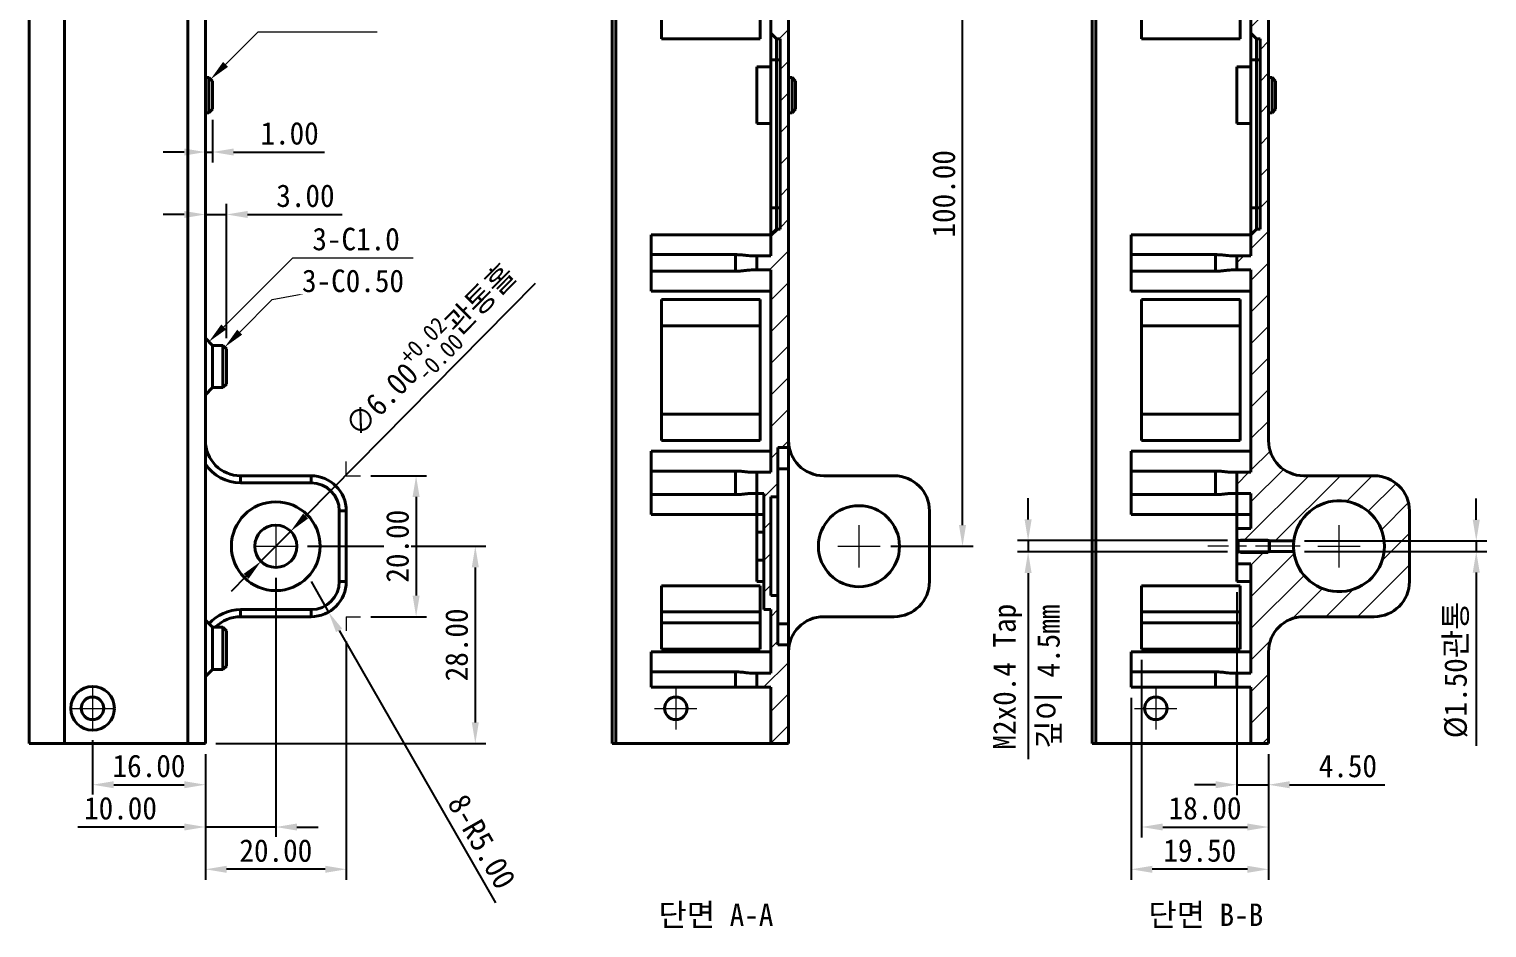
# Model space of a CAD drawing. Header units: millimetres. Extents: x 20 to 594, y 20 to 419.
# Drawn here: x 222.8 to 429.6, y 124.8 to 252.3 of the extents above; entities that cross this region are included whole.
import ezdxf

# ---------------------------------------------------------------- set-up
doc = ezdxf.new("R2010")
doc.units = ezdxf.units.MM
doc.linetypes.add('CENTERX2', pattern=[20.32, 12.7, -2.54, 2.54, -2.54])
for name, color, linetype, lineweight in [('CENTER', 1, 'CENTERX2', 9), ('DIM', 2, 'Continuous', 9), ('HATCH', 5, 'Continuous', 13), ('OUTLINE', 3, 'Continuous', 40), ('기준선', 6, 'Continuous', 9)]:
    doc.layers.add(name, color=color, linetype=linetype, lineweight=lineweight)
doc.styles.get("Standard").update_dxf_attribs({"font": '', "height": 3.2})
doc.styles.get('Standard').set_extended_font_data('GulimChe')
doc.dimstyles.new('척도 1배 - (x.xx)', dxfattribs={"dimtxt": 3.2, "dimasz": 3, "dimexe": 1.5, "dimexo": 1.5, "dimgap": 1, "dimtad": 1, "dimzin": 0, "dimdsep": 46, "dimtxsty": 'Standard', "dimcen": 0, "dimclrd": 2, "dimclre": 2, "dimclrt": 2, "dimadec": 0, "dimazin": 0, "dimtfac": 0.75, "dimtmove": 0, "dimatfit": 0, "dimfxl": 1, "dimtfill": 1, "dimtolj": 1, "dimtzin": 0, "dimarcsym": 0})

# ---------------------------------------------------------------- blocks, each defined once
blk = doc.blocks.new('*D36')
at = {"layer": 'Defpoints', "color": 0, "ltscale": 0.5, "transparency": 16777216}
for p in [(231.76, 152.94), (247.76, 150.94), (247.76, 145.1)]:
    blk.add_point(p, dxfattribs=at)
at = {"layer": 'DIM', "color": 2, "lineweight": -2, "ltscale": 0.5, "transparency": 16777216}
for p, q in [((231.76, 151.44), (231.76, 143.6)), ((247.76, 149.44), (247.76, 143.6)), ((234.76, 145.1), (244.76, 145.1))]:
    blk.add_line(p, q, dxfattribs=at)
at = {"layer": 'DIM', "color": 2, "ltscale": 0.5, "transparency": 16777216}
for points in [[(234.76, 145.6), (234.76, 144.6), (231.76, 145.1)], [(244.76, 145.6), (244.76, 144.6), (247.76, 145.1)]]:
    blk.add_solid(points, dxfattribs=at)
at = {"layer": 'DIM', "color": 2, "ltscale": 0.5, "transparency": 16777216, "insert": (239.76, 147.75), "char_height": 3.2, "attachment_point": 5, "bg_fill": 3, "box_fill_scale": 1.1, "bg_fill_color": 256, "bg_fill_true_color": 13158600, "bg_fill_transparency": 0}
blk.add_mtext('\\A1;16.00', dxfattribs=at)
blk = doc.blocks.new('*D37')
at = {"layer": 'Defpoints', "color": 0, "ltscale": 0.5, "transparency": 16777216}
for p in [(257.76, 175.94), (247.76, 150.94), (247.76, 139.1)]:
    blk.add_point(p, dxfattribs=at)
at = {"layer": 'DIM', "color": 2, "lineweight": -2, "ltscale": 0.5, "transparency": 16777216}
for p, q in [((257.76, 174.44), (257.76, 137.6)), ((247.76, 149.44), (247.76, 137.6)), ((244.76, 139.1), (229.68, 139.1)), ((257.76, 139.1), (247.76, 139.1)), ((260.76, 139.1), (263.76, 139.1))]:
    blk.add_line(p, q, dxfattribs=at)
at = {"layer": 'DIM', "color": 2, "ltscale": 0.5, "transparency": 16777216}
for points in [[(244.76, 139.6), (244.76, 138.6), (247.76, 139.1)], [(260.76, 139.6), (260.76, 138.6), (257.76, 139.1)]]:
    blk.add_solid(points, dxfattribs=at)
at = {"layer": 'DIM', "color": 2, "ltscale": 0.5, "transparency": 16777216, "insert": (235.72, 141.75), "char_height": 3.2, "attachment_point": 5, "bg_fill": 3, "box_fill_scale": 1.1, "bg_fill_color": 256, "bg_fill_true_color": 13158600, "bg_fill_transparency": 0}
blk.add_mtext('\\A1;10.00', dxfattribs=at)
blk = doc.blocks.new('*D38')
at = {"layer": 'Defpoints', "color": 0, "ltscale": 0.5, "transparency": 16777216}
for p in [(267.76, 166.94), (247.76, 150.94), (247.76, 133.1)]:
    blk.add_point(p, dxfattribs=at)
at = {"layer": 'DIM', "color": 2, "lineweight": -2, "ltscale": 0.5, "transparency": 16777216}
for p, q in [((267.76, 165.44), (267.76, 131.6)), ((247.76, 149.44), (247.76, 131.6)), ((264.76, 133.1), (250.76, 133.1))]:
    blk.add_line(p, q, dxfattribs=at)
at = {"layer": 'DIM', "color": 2, "ltscale": 0.5, "transparency": 16777216}
for points in [[(250.76, 133.6), (250.76, 132.6), (247.76, 133.1)], [(264.76, 133.6), (264.76, 132.6), (267.76, 133.1)]]:
    blk.add_solid(points, dxfattribs=at)
at = {"layer": 'DIM', "color": 2, "ltscale": 0.5, "transparency": 16777216, "insert": (257.76, 135.74), "char_height": 3.2, "attachment_point": 5, "bg_fill": 3, "box_fill_scale": 1.1, "bg_fill_color": 256, "bg_fill_true_color": 13158600, "bg_fill_transparency": 0}
blk.add_mtext('\\A1;20.00', dxfattribs=at)
blk = doc.blocks.new('*D39')
at = {"layer": 'Defpoints', "color": 0, "ltscale": 0.5, "transparency": 16777216}
for p in [(260.76, 178.94), (247.76, 150.94), (286.06, 150.94)]:
    blk.add_point(p, dxfattribs=at)
at = {"layer": 'DIM', "color": 2, "lineweight": -2, "ltscale": 0.5, "transparency": 16777216}
for p, q in [((262.26, 178.94), (287.56, 178.94)), ((286.06, 175.94), (286.06, 153.94)), ((249.26, 150.94), (287.56, 150.94))]:
    blk.add_line(p, q, dxfattribs=at)
at = {"layer": 'DIM', "color": 2, "ltscale": 0.5, "transparency": 16777216}
for points in [[(285.56, 175.94), (286.56, 175.94), (286.06, 178.94)], [(285.56, 153.94), (286.56, 153.94), (286.06, 150.94)]]:
    blk.add_solid(points, dxfattribs=at)
at = {"layer": 'DIM', "color": 2, "ltscale": 0.5, "transparency": 16777216, "insert": (283.42, 164.94), "char_height": 3.2, "attachment_point": 5, "rotation": 90, "bg_fill": 3, "box_fill_scale": 1.1, "bg_fill_color": 256, "bg_fill_true_color": 13158600, "bg_fill_transparency": 0}
blk.add_mtext('\\A1;28.00', dxfattribs=at)
blk = doc.blocks.new('*D40')
at = {"layer": 'Defpoints', "color": 0, "ltscale": 0.5, "transparency": 16777216}
for p in [(269.76, 188.94), (269.76, 168.94), (277.66, 168.94)]:
    blk.add_point(p, dxfattribs=at)
at = {"layer": 'DIM', "color": 2, "lineweight": -2, "ltscale": 0.5, "transparency": 16777216}
for p, q in [((271.26, 188.94), (279.16, 188.94)), ((277.66, 185.94), (277.66, 171.94)), ((271.26, 168.94), (279.16, 168.94))]:
    blk.add_line(p, q, dxfattribs=at)
at = {"layer": 'DIM', "color": 2, "ltscale": 0.5, "transparency": 16777216}
for points in [[(277.16, 185.94), (278.16, 185.94), (277.66, 188.94)], [(277.16, 171.94), (278.16, 171.94), (277.66, 168.94)]]:
    blk.add_solid(points, dxfattribs=at)
at = {"layer": 'DIM', "color": 2, "ltscale": 0.5, "transparency": 16777216, "insert": (275.03, 178.94), "char_height": 3.2, "attachment_point": 5, "rotation": 90, "bg_fill": 3, "box_fill_scale": 1.1, "bg_fill_color": 256, "bg_fill_true_color": 13158600, "bg_fill_transparency": 0}
blk.add_mtext('\\A1;20.00', dxfattribs=at)
blk = doc.blocks.new('*D41')
at = {"layer": 'Defpoints', "color": 0, "ltscale": 0.5, "transparency": 16777216}
for p in [(379.11, 158.94), (398.61, 150.94), (379.11, 133.1)]:
    blk.add_point(p, dxfattribs=at)
at = {"layer": 'DIM', "color": 2, "lineweight": -2, "ltscale": 0.5, "transparency": 16777216}
for p, q in [((379.11, 157.44), (379.11, 131.6)), ((398.61, 149.44), (398.61, 131.6)), ((395.61, 133.1), (382.11, 133.1))]:
    blk.add_line(p, q, dxfattribs=at)
at = {"layer": 'DIM', "color": 2, "ltscale": 0.5, "transparency": 16777216}
for points in [[(382.11, 133.6), (382.11, 132.6), (379.11, 133.1)], [(395.61, 133.6), (395.61, 132.6), (398.61, 133.1)]]:
    blk.add_solid(points, dxfattribs=at)
at = {"layer": 'DIM', "color": 2, "ltscale": 0.5, "transparency": 16777216, "insert": (388.86, 135.75), "char_height": 3.2, "attachment_point": 5, "bg_fill": 3, "box_fill_scale": 1.1, "bg_fill_color": 256, "bg_fill_true_color": 13158600, "bg_fill_transparency": 0}
blk.add_mtext('\\A1;19.50', dxfattribs=at)
blk = doc.blocks.new('*D42')
at = {"layer": 'Defpoints', "color": 0, "ltscale": 0.5, "transparency": 16777216}
for p in [(380.61, 164.34), (398.61, 150.94), (398.61, 139.1)]:
    blk.add_point(p, dxfattribs=at)
at = {"layer": 'DIM', "color": 2, "lineweight": -2, "ltscale": 0.5, "transparency": 16777216}
for p, q in [((380.61, 162.84), (380.61, 137.6)), ((398.61, 149.44), (398.61, 137.6)), ((383.61, 139.1), (395.61, 139.1))]:
    blk.add_line(p, q, dxfattribs=at)
at = {"layer": 'DIM', "color": 2, "ltscale": 0.5, "transparency": 16777216}
for points in [[(383.61, 139.6), (383.61, 138.6), (380.61, 139.1)], [(395.61, 139.6), (395.61, 138.6), (398.61, 139.1)]]:
    blk.add_solid(points, dxfattribs=at)
at = {"layer": 'DIM', "color": 2, "ltscale": 0.5, "transparency": 16777216, "insert": (389.61, 141.75), "char_height": 3.2, "attachment_point": 5, "bg_fill": 3, "box_fill_scale": 1.1, "bg_fill_color": 256, "bg_fill_true_color": 13158600, "bg_fill_transparency": 0}
blk.add_mtext('\\A1;18.00', dxfattribs=at)
blk = doc.blocks.new('*D89')
at = {"layer": 'Defpoints', "color": 0, "ltscale": 0.5, "transparency": 16777216}
for p in [(402.2, 179.69), (402.2, 178.19), (428.09, 178.19)]:
    blk.add_point(p, dxfattribs=at)
at = {"layer": 'DIM', "color": 2, "lineweight": -2, "ltscale": 0.5, "transparency": 16777216}
for p, q in [((428.09, 182.69), (428.09, 185.69)), ((403.7, 179.69), (429.59, 179.69)), ((403.7, 178.19), (429.59, 178.19)), ((428.09, 179.69), (428.09, 178.19)), ((428.09, 175.19), (428.09, 150.6))]:
    blk.add_line(p, q, dxfattribs=at)
at = {"layer": 'DIM', "color": 2, "ltscale": 0.5, "transparency": 16777216}
for points in [[(427.59, 182.69), (428.59, 182.69), (428.09, 179.69)], [(427.59, 175.19), (428.59, 175.19), (428.09, 178.19)]]:
    blk.add_solid(points, dxfattribs=at)
at = {"layer": 'DIM', "color": 2, "ltscale": 0.5, "transparency": 16777216, "insert": (425.31, 161.39), "char_height": 3.2, "attachment_point": 5, "rotation": 90, "bg_fill": 3, "box_fill_scale": 1.1, "bg_fill_color": 256, "bg_fill_true_color": 13158600, "bg_fill_transparency": 0}
blk.add_mtext('\\A1;%%C1.50관통', dxfattribs=at)
blk = doc.blocks.new('*D90')
at = {"layer": 'Defpoints', "color": 0, "ltscale": 0.5, "transparency": 16777216}
for p in [(364.5, 178.14), (394.31, 179.74), (394.31, 178.14)]:
    blk.add_point(p, dxfattribs=at)
at = {"layer": 'DIM', "color": 2, "lineweight": -2, "ltscale": 0.5, "transparency": 16777216}
for p, q in [((364.5, 182.74), (364.5, 185.74)), ((392.81, 179.74), (363, 179.74)), ((392.81, 178.14), (363, 178.14)), ((364.5, 179.74), (364.5, 178.14)), ((364.5, 175.14), (364.5, 148.73))]:
    blk.add_line(p, q, dxfattribs=at)
at = {"layer": 'DIM', "color": 2, "ltscale": 0.5, "transparency": 16777216}
for points in [[(364, 182.74), (365, 182.74), (364.5, 179.74)], [(364, 175.14), (365, 175.14), (364.5, 178.14)]]:
    blk.add_solid(points, dxfattribs=at)
at = {"layer": 'DIM', "color": 2, "ltscale": 0.5, "transparency": 16777216, "insert": (361.59, 160.43), "char_height": 3.2, "attachment_point": 5, "rotation": 90, "bg_fill": 3, "box_fill_scale": 1.1, "bg_fill_color": 256, "bg_fill_true_color": 13158600, "bg_fill_transparency": 0}
blk.add_mtext('\\A1;M2x0.4 Tap', dxfattribs=at)
blk = doc.blocks.new('*D91')
at = {"layer": 'Defpoints', "color": 0, "ltscale": 0.5, "transparency": 16777216}
for p in [(394.11, 173.94), (398.61, 150.94), (398.61, 145.1)]:
    blk.add_point(p, dxfattribs=at)
at = {"layer": 'DIM', "color": 2, "lineweight": -2, "ltscale": 0.5, "transparency": 16777216}
for p, q in [((394.11, 172.44), (394.11, 143.6)), ((398.61, 149.44), (398.61, 143.6)), ((391.11, 145.1), (388.11, 145.1)), ((394.11, 145.1), (398.61, 145.1)), ((401.61, 145.1), (415.12, 145.1))]:
    blk.add_line(p, q, dxfattribs=at)
at = {"layer": 'DIM', "color": 2, "ltscale": 0.5, "transparency": 16777216}
for points in [[(391.11, 145.6), (391.11, 144.6), (394.11, 145.1)], [(401.61, 145.6), (401.61, 144.6), (398.61, 145.1)]]:
    blk.add_solid(points, dxfattribs=at)
at = {"layer": 'DIM', "color": 2, "ltscale": 0.5, "transparency": 16777216, "insert": (409.87, 147.74), "char_height": 3.2, "attachment_point": 5, "bg_fill": 3, "box_fill_scale": 1.1, "bg_fill_color": 256, "bg_fill_true_color": 13158600, "bg_fill_transparency": 0}
blk.add_mtext('\\A1;4.50', dxfattribs=at)
blk = doc.blocks.new('*D94')
at = {"layer": 'Defpoints', "color": 0, "ltscale": 0.5, "transparency": 16777216}
for p in [(333.28, 278.94), (355.19, 278.94), (343.5, 178.94)]:
    blk.add_point(p, dxfattribs=at)
at = {"layer": 'DIM', "color": 2, "lineweight": -2, "ltscale": 0.5, "transparency": 16777216}
for p, q in [((334.78, 278.94), (356.69, 278.94)), ((355.19, 181.94), (355.19, 275.94)), ((345, 178.94), (356.69, 178.94))]:
    blk.add_line(p, q, dxfattribs=at)
at = {"layer": 'DIM', "color": 2, "ltscale": 0.5, "transparency": 16777216}
for points in [[(354.69, 275.94), (355.69, 275.94), (355.19, 278.94)], [(354.69, 181.94), (355.69, 181.94), (355.19, 178.94)]]:
    blk.add_solid(points, dxfattribs=at)
at = {"layer": 'DIM', "color": 2, "ltscale": 0.5, "transparency": 16777216, "insert": (352.55, 228.94), "char_height": 3.2, "attachment_point": 5, "rotation": 90, "bg_fill": 3, "box_fill_scale": 1.1, "bg_fill_color": 256, "bg_fill_true_color": 13158600, "bg_fill_transparency": 0}
blk.add_mtext('\\A1;100.00', dxfattribs=at)
blk = doc.blocks.new('*D95')
at = {"layer": 'Defpoints', "color": 0, "ltscale": 0.5, "transparency": 16777216}
for p in [(259.87, 181.07), (255.65, 176.8)]:
    blk.add_point(p, dxfattribs=at)
at = {"layer": 'DIM', "color": 2, "lineweight": -2, "ltscale": 0.5, "transparency": 16777216}
for p, q in [((261.97, 183.21), (294.61, 216.26)), ((255.65, 176.8), (259.87, 181.07)), ((253.54, 174.67), (251.43, 172.53))]:
    blk.add_line(p, q, dxfattribs=at)
at = {"layer": 'DIM', "color": 2, "ltscale": 0.5, "transparency": 16777216}
for points in [[(261.62, 183.56), (262.33, 182.86), (259.87, 181.07)], [(253.19, 175.02), (253.9, 174.32), (255.65, 176.8)]]:
    blk.add_solid(points, dxfattribs=at)
at = {"layer": 'DIM', "color": 2, "ltscale": 0.5, "transparency": 16777216, "insert": (279.7, 206.81), "char_height": 3.2, "attachment_point": 5, "rotation": 45.3627, "bg_fill": 3, "box_fill_scale": 1.1, "bg_fill_color": 256, "bg_fill_true_color": 13158600, "bg_fill_transparency": 0}
blk.add_mtext('\\A1;∅6.00{\\H2.400000;\\S+0.02^ -0.00;}관통홀', dxfattribs=at)
blk = doc.blocks.new('*D111')
at = {"layer": 'Defpoints', "color": 0, "ltscale": 0.5, "transparency": 16777216}
for p in [(262.76, 173.94), (265.24, 169.6)]:
    blk.add_point(p, dxfattribs=at)
at = {"layer": 'DIM', "color": 2, "lineweight": -2, "ltscale": 0.5, "transparency": 16777216}
for p, q in [((262.76, 173.94), (265.24, 169.6)), ((266.74, 167), (288.91, 128.35))]:
    blk.add_line(p, q, dxfattribs=at)
at = {"layer": 'DIM', "color": 2, "ltscale": 0.5, "transparency": 16777216}
blk.add_solid([(267.17, 167.25), (266.3, 166.75), (265.24, 169.6)], dxfattribs=at)
at = {"layer": 'DIM', "color": 2, "ltscale": 0.5, "transparency": 16777216, "insert": (286.98, 137.02), "char_height": 3.2, "attachment_point": 5, "rotation": 299.8347, "bg_fill": 3, "box_fill_scale": 1.1, "bg_fill_color": 256, "bg_fill_true_color": 13158600, "bg_fill_transparency": 0}
blk.add_mtext('\\A1;8-R5.00', dxfattribs=at)
blk = doc.blocks.new('*D118')
at = {"layer": 'Defpoints', "color": 0, "ltscale": 0.5, "transparency": 16777216}
for p in [(248.76, 240.94), (247.76, 234.87), (248.76, 234.87)]:
    blk.add_point(p, dxfattribs=at)
at = {"layer": 'DIM', "color": 2, "lineweight": -2, "ltscale": 0.5, "transparency": 16777216}
for p, q in [((248.76, 239.44), (248.76, 233.37)), ((244.76, 234.87), (241.76, 234.87)), ((247.76, 234.87), (248.76, 234.87)), ((251.76, 234.87), (264.66, 234.87))]:
    blk.add_line(p, q, dxfattribs=at)
at = {"layer": 'DIM', "color": 2, "ltscale": 0.5, "transparency": 16777216}
for points in [[(244.76, 235.37), (244.76, 234.37), (247.76, 234.87)], [(251.76, 235.37), (251.76, 234.37), (248.76, 234.87)]]:
    blk.add_solid(points, dxfattribs=at)
at = {"layer": 'DIM', "color": 2, "ltscale": 0.5, "transparency": 16777216, "insert": (259.71, 237.51), "char_height": 3.2, "attachment_point": 5, "bg_fill": 3, "box_fill_scale": 1.1, "bg_fill_color": 256, "bg_fill_true_color": 13158600, "bg_fill_transparency": 0}
blk.add_mtext('\\A1;1.00', dxfattribs=at)
blk = doc.blocks.new('*D119')
at = {"layer": 'Defpoints', "color": 0, "ltscale": 0.5, "transparency": 16777216}
for p in [(247.76, 226.01), (250.76, 226.01), (250.76, 206.94)]:
    blk.add_point(p, dxfattribs=at)
at = {"layer": 'DIM', "color": 2, "lineweight": -2, "ltscale": 0.5, "transparency": 16777216}
for p, q in [((244.76, 226.01), (241.76, 226.01)), ((247.76, 226.01), (250.76, 226.01)), ((250.76, 208.44), (250.76, 227.51)), ((253.76, 226.01), (267.17, 226.01))]:
    blk.add_line(p, q, dxfattribs=at)
at = {"layer": 'DIM', "color": 2, "ltscale": 0.5, "transparency": 16777216}
for points in [[(244.76, 226.51), (244.76, 225.51), (247.76, 226.01)], [(253.76, 226.51), (253.76, 225.51), (250.76, 226.01)]]:
    blk.add_solid(points, dxfattribs=at)
at = {"layer": 'DIM', "color": 2, "ltscale": 0.5, "transparency": 16777216, "insert": (261.96, 228.65), "char_height": 3.2, "attachment_point": 5, "bg_fill": 3, "box_fill_scale": 1.1, "bg_fill_color": 256, "bg_fill_true_color": 13158600, "bg_fill_transparency": 0}
blk.add_mtext('\\A1;3.00', dxfattribs=at)

msp = doc.modelspace()

# ---------------------------------------------------------------- hatches: boundary and pattern name
at = {"layer": 'HATCH'}
h = msp.add_hatch(dxfattribs=at)
h.set_pattern_fill('ANSI31', color=256, style=0)
h.set_pattern_definition([(45, (12.258, 14.8462), (-2.245064, 2.245064), [])])
h.paths.add_polyline_path([(328.001, 160.939), (326.001, 160.939), (326.001, 158.939), (328.001, 158.939), (328.001, 150.939), (330.501, 150.939), (330.501, 164.939), (329.001, 164.939), (329.001, 171.939), (328.001, 171.939), (328.001, 185.939), (329.001, 185.939), (329.001, 192.939), (330.501, 192.939), (330.501, 254.939), (326.501, 254.939), (326.501, 270.439), (323.001, 270.439), (323.001, 274.439), (319.001, 274.439), (319.001, 272.839), (317.501, 272.839), (317.501, 271.639), (319.001, 271.639), (319.001, 267.939), (325.501, 267.939), (325.501, 253.939), (328.001, 253.939), (328.001, 251.739), (328.801, 250.939), (329.301, 250.939), (329.301, 223.939), (328.801, 223.939), (328.001, 223.139), (328.001, 220.139), (326.001, 220.139), (326.001, 218.139), (328.001, 218.139), (328.001, 189.439), (326.001, 189.439), (326.001, 186.439), (327.001, 186.439), (327.001, 169.939), (328.001, 169.939)], flags=0)

# ---------------------------------------------------------------- linework, layer by layer
at = {"layer": 'CENTER', "ltscale": 0.5}
for p, q in [((257.757, 181.939), (257.757, 175.939)), ((340.501, 181.939), (340.501, 175.939)), ((408.61, 181.939), (408.61, 175.939)), ((254.757, 178.939), (260.757, 178.939)), ((337.501, 178.939), (343.501, 178.939)), ((403.11, 178.939), (390.017, 178.939)), ((405.61, 178.939), (411.61, 178.939)), ((231.757, 158.939), (231.757, 152.939)), ((314.501, 158.939), (314.501, 152.939)), ((382.61, 158.939), (382.61, 152.939)), ((228.757, 155.939), (234.757, 155.939)), ((311.501, 155.939), (317.501, 155.939)), ((379.61, 155.939), (385.61, 155.939))]:
    msp.add_line(p, q, dxfattribs=at)
at = {"layer": 'DIM', "color": 2, "ltscale": 0.5}
for p, q in [((250.629, 247.31), (255.249, 251.931)), ((255.249, 251.931), (272.139, 251.931))]:
    msp.add_line(p, q, dxfattribs=at)
at = {"layer": 'DIM'}
for p, q in [((394.652, 179.939), (398.523, 179.939)), ((394.652, 177.939), (398.523, 177.939)), ((396.11, 179.939), (398.21, 179.939)), ((396.11, 177.939), (398.21, 177.939))]:
    msp.add_line(p, q, dxfattribs=at)
at = {"layer": 'DIM', "color": 2, "ltscale": 0.5}
msp.add_solid([(250.275, 247.664), (250.982, 246.957), (248.507, 245.189)], dxfattribs=at)
at = {"layer": 'OUTLINE'}
for p, q in [((247.757, 288.939), (247.757, 150.939)), ((398.61, 193.939), (398.61, 288.939)), ((227.757, 150.939), (227.757, 286.939)), ((245.257, 286.939), (245.257, 150.939)), ((222.757, 150.939), (222.757, 283.139)), ((305.501, 150.939), (305.501, 282.439)), ((306.001, 282.439), (306.001, 150.939)), ((373.61, 150.939), (373.61, 282.439)), ((374.11, 282.439), (374.11, 150.939)), ((312.501, 278.939), (312.501, 250.939)), ((380.61, 278.939), (380.61, 250.939)), ((394.61, 250.939), (394.61, 278.939)), ((396.11, 258.139), (396.11, 251.739)), ((330.501, 192.939), (330.501, 254.939)), ((326.501, 250.939), (326.501, 253.939)), ((328.001, 253.939), (328.001, 251.739)), ((312.501, 250.939), (326.501, 250.939)), ((328.801, 250.939), (328.001, 251.739)), ((328.001, 247.939), (328.001, 251.739)), ((328.801, 250.939), (329.301, 250.939)), ((328.801, 250.939), (328.801, 247.939)), ((329.301, 250.939), (329.301, 223.939)), ((380.61, 250.939), (394.61, 250.939)), ((396.91, 250.939), (396.11, 251.739)), ((396.11, 247.939), (396.11, 251.739)), ((396.91, 250.939), (397.41, 250.939)), ((396.91, 250.939), (396.91, 247.939)), ((397.41, 250.939), (397.41, 223.939)), ((328.001, 246.939), (326.001, 246.939)), ((326.001, 238.939), (326.001, 246.939)), ((328.801, 247.939), (328.001, 247.939)), ((328.001, 226.939), (328.001, 247.939)), ((329.301, 247.939), (328.801, 247.939)), ((328.801, 247.939), (328.801, 226.939)), ((396.11, 246.939), (394.11, 246.939)), ((394.11, 238.939), (394.11, 246.939)), ((396.91, 247.939), (396.11, 247.939)), ((396.11, 226.939), (396.11, 247.939)), ((397.41, 247.939), (396.91, 247.939)), ((396.91, 247.939), (396.91, 226.939)), ((248.257, 245.439), (247.757, 245.439)), ((248.757, 244.939), (248.257, 245.439)), ((248.257, 240.439), (248.257, 245.439)), ((248.757, 244.939), (248.757, 240.939)), ((331.001, 245.439), (330.501, 245.439)), ((331.501, 244.939), (331.001, 245.439)), ((331.001, 240.439), (331.001, 245.439)), ((331.501, 244.939), (331.501, 240.939)), ((399.11, 245.439), (398.61, 245.439)), ((399.61, 244.939), (399.11, 245.439)), ((399.11, 240.439), (399.11, 245.439)), ((399.61, 244.939), (399.61, 240.939)), ((247.757, 240.439), (248.257, 240.439)), ((248.257, 240.439), (248.757, 240.939)), ((330.501, 240.439), (331.001, 240.439)), ((331.001, 240.439), (331.501, 240.939)), ((398.61, 240.439), (399.11, 240.439)), ((399.11, 240.439), (399.61, 240.939)), ((328.001, 238.939), (326.001, 238.939)), ((396.11, 238.939), (394.11, 238.939)), ((328.801, 226.939), (328.001, 226.939)), ((328.001, 223.139), (328.001, 226.939)), ((328.801, 226.939), (328.801, 223.939)), ((329.301, 226.939), (328.801, 226.939)), ((396.91, 226.939), (396.11, 226.939)), ((396.11, 223.139), (396.11, 226.939)), ((396.91, 226.939), (396.91, 223.939)), ((397.41, 226.939), (396.91, 226.939)), ((328.001, 223.139), (328.801, 223.939)), ((329.301, 223.939), (328.801, 223.939)), ((396.11, 223.139), (396.91, 223.939)), ((397.41, 223.939), (396.91, 223.939)), ((311.001, 220.311), (311.001, 223.139)), ((311.001, 223.139), (328.001, 223.139)), ((328.001, 223.139), (328.001, 220.139)), ((379.11, 220.311), (379.11, 223.139)), ((379.11, 223.139), (396.11, 223.139)), ((396.11, 223.139), (396.11, 220.139)), ((323.001, 220.311), (311.001, 220.311)), ((311.001, 220.311), (311.001, 217.967)), ((323.001, 217.967), (323.001, 220.311)), ((325.237, 220.139), (326.001, 220.139)), ((326.001, 218.139), (326.001, 220.139)), ((326.001, 220.139), (328.001, 220.139)), ((391.11, 220.311), (379.11, 220.311)), ((379.11, 220.311), (379.11, 217.967)), ((391.11, 217.967), (391.11, 220.311)), ((393.346, 220.139), (394.11, 220.139)), ((394.11, 218.139), (394.11, 220.139)), ((394.11, 220.139), (396.11, 220.139)), ((311.001, 215.139), (311.001, 217.967)), ((311.001, 217.967), (323.001, 217.967)), ((326.001, 218.139), (325.237, 218.139)), ((328.001, 218.139), (326.001, 218.139)), ((328.001, 218.139), (328.001, 189.439)), ((379.11, 215.139), (379.11, 217.967)), ((379.11, 217.967), (391.11, 217.967)), ((394.11, 218.139), (393.346, 218.139)), ((396.11, 218.139), (394.11, 218.139)), ((396.11, 218.139), (396.11, 189.439)), ((328.001, 215.139), (311.001, 215.139)), ((396.11, 215.139), (379.11, 215.139)), ((326.501, 213.939), (312.501, 213.939)), ((312.501, 213.939), (312.501, 193.939)), ((326.501, 193.939), (326.501, 213.939)), ((394.61, 213.939), (380.61, 213.939)), ((380.61, 213.939), (380.61, 193.939)), ((394.61, 193.939), (394.61, 213.939)), ((326.501, 210.209), (312.501, 210.209)), ((394.61, 210.209), (380.61, 210.209)), ((248.757, 207.439), (247.757, 208.439)), ((250.257, 207.439), (248.757, 207.439)), ((248.757, 207.439), (248.757, 201.439)), ((250.757, 206.939), (250.257, 207.439)), ((250.257, 201.439), (250.257, 207.439)), ((250.757, 206.939), (250.757, 204.439)), ((250.757, 204.439), (250.757, 201.939)), ((247.757, 200.439), (248.757, 201.439)), ((248.757, 201.439), (250.257, 201.439)), ((250.257, 201.439), (250.757, 201.939)), ((312.501, 197.669), (326.501, 197.669)), ((380.61, 197.669), (394.61, 197.669)), ((311.001, 189.611), (311.001, 192.439)), ((311.001, 192.439), (328.001, 192.439)), ((312.501, 193.939), (326.501, 193.939)), ((329.001, 192.939), (330.501, 192.939)), ((329.001, 192.939), (329.001, 185.939)), ((330.501, 189.939), (330.501, 192.939)), ((379.11, 189.611), (379.11, 192.439)), ((379.11, 192.439), (396.11, 192.439)), ((380.61, 193.939), (394.61, 193.939)), ((252.757, 187.939), (252.757, 188.939)), ((252.757, 188.939), (262.757, 188.939)), ((262.757, 187.939), (262.757, 188.939)), ((323.001, 189.611), (311.001, 189.611)), ((311.001, 189.611), (311.001, 186.267)), ((323.001, 186.267), (323.001, 189.611)), ((325.237, 189.439), (326.001, 189.439)), ((326.001, 186.439), (326.001, 189.439)), ((326.001, 189.439), (328.001, 189.439)), ((329.001, 189.939), (330.501, 189.939)), ((330.501, 167.939), (330.501, 189.939)), ((345.501, 188.939), (335.501, 188.939)), ((391.11, 189.611), (379.11, 189.611)), ((379.11, 189.611), (379.11, 186.267)), ((391.11, 186.267), (391.11, 189.611)), ((393.346, 189.439), (394.11, 189.439)), ((394.11, 186.439), (394.11, 189.439)), ((394.11, 189.439), (396.11, 189.439)), ((413.61, 188.939), (403.61, 188.939)), ((262.757, 187.939), (252.757, 187.939)), ((311.001, 183.439), (311.001, 186.267)), ((311.001, 186.267), (323.001, 186.267)), ((326.001, 186.439), (325.237, 186.439)), ((327.001, 186.439), (326.001, 186.439)), ((326.001, 183.439), (326.001, 186.439)), ((327.001, 169.939), (327.001, 186.439)), ((379.11, 183.439), (379.11, 186.267)), ((379.11, 186.267), (391.11, 186.267)), ((394.11, 186.439), (393.346, 186.439)), ((396.11, 186.439), (394.11, 186.439)), ((394.11, 183.439), (394.11, 186.439)), ((396.11, 186.439), (396.11, 181.439)), ((328.001, 185.939), (329.001, 185.939)), ((328.001, 171.939), (328.001, 185.939)), ((329.001, 171.939), (329.001, 185.939)), ((266.757, 183.939), (267.757, 183.939)), ((266.757, 173.939), (266.757, 183.939)), ((267.757, 183.939), (267.757, 173.939)), ((326.001, 183.439), (311.001, 183.439)), ((326.001, 180.939), (326.001, 183.439)), ((327.001, 183.439), (326.001, 183.439)), ((350.501, 183.939), (350.501, 173.939)), ((394.11, 183.439), (379.11, 183.439)), ((396.11, 183.439), (394.11, 183.439)), ((394.11, 181.439), (394.11, 183.439)), ((418.61, 183.939), (418.61, 173.939)), ((326.001, 176.939), (326.001, 180.939)), ((326.001, 180.939), (327.001, 180.939)), ((394.11, 179.939), (394.11, 181.439)), ((394.11, 181.439), (396.11, 181.439)), ((394.31, 179.739), (394.11, 179.939)), ((394.11, 177.939), (394.11, 179.939)), ((394.11, 177.939), (394.31, 178.139)), ((394.11, 176.439), (394.11, 177.939)), ((394.31, 179.739), (398.71, 179.739)), ((394.31, 179.739), (394.31, 178.139)), ((398.71, 178.139), (394.31, 178.139)), ((398.71, 179.739), (398.74, 179.689)), ((398.71, 179.739), (398.71, 178.139)), ((398.71, 178.139), (398.71, 179.739)), ((398.74, 178.189), (398.71, 178.139)), ((398.74, 179.689), (398.74, 178.189)), ((398.74, 179.689), (402.203, 179.689)), ((402.203, 178.189), (398.74, 178.189)), ((327.001, 176.939), (326.001, 176.939)), ((326.001, 173.939), (326.001, 176.939)), ((396.11, 176.439), (394.11, 176.439)), ((394.11, 173.939), (394.11, 176.439)), ((266.757, 173.939), (267.757, 173.939)), ((327.001, 173.939), (326.001, 173.939)), ((396.11, 173.939), (394.11, 173.939)), ((326.501, 173.339), (312.501, 173.339)), ((312.501, 173.339), (312.501, 164.339)), ((326.501, 164.339), (326.501, 173.339)), ((329.001, 171.939), (328.001, 171.939)), ((329.001, 171.939), (329.001, 164.939)), ((394.61, 173.339), (380.61, 173.339)), ((252.757, 169.939), (252.757, 168.939)), ((252.757, 169.939), (262.757, 169.939)), ((262.757, 169.939), (262.757, 168.939)), ((326.501, 169.609), (312.501, 169.609)), ((327.001, 169.939), (328.001, 169.939)), ((328.001, 169.939), (328.001, 160.939)), ((394.61, 169.609), (380.61, 169.609)), ((248.757, 167.439), (247.757, 168.439)), ((262.757, 168.939), (252.757, 168.939)), ((312.501, 168.069), (326.501, 168.069)), ((329.001, 167.939), (330.501, 167.939)), ((330.501, 164.939), (330.501, 167.939)), ((345.501, 168.939), (335.501, 168.939)), ((380.61, 168.069), (394.61, 168.069)), ((403.61, 168.939), (413.61, 168.939)), ((250.257, 167.439), (248.757, 167.439)), ((248.757, 167.439), (248.757, 161.439)), ((250.757, 166.939), (250.257, 167.439)), ((250.257, 161.439), (250.257, 167.439)), ((250.757, 166.939), (250.757, 164.439)), ((250.757, 164.439), (250.757, 161.939)), ((311.001, 161.111), (311.001, 163.939)), ((311.001, 163.939), (328.001, 163.939)), ((312.501, 164.339), (326.501, 164.339)), ((330.501, 164.939), (329.001, 164.939)), ((330.501, 150.939), (330.501, 164.939)), ((379.11, 161.111), (379.11, 163.939)), ((247.757, 160.439), (248.757, 161.439)), ((248.757, 161.439), (250.257, 161.439)), ((250.257, 161.439), (250.757, 161.939)), ((323.001, 161.111), (311.001, 161.111)), ((311.001, 161.111), (311.001, 158.939)), ((323.001, 158.939), (323.001, 161.111)), ((325.237, 160.939), (326.001, 160.939)), ((326.001, 158.939), (326.001, 160.939)), ((326.001, 160.939), (328.001, 160.939)), ((311.001, 158.939), (323.001, 158.939)), ((326.001, 158.939), (323.001, 158.939)), ((328.001, 158.939), (326.001, 158.939)), ((328.001, 158.939), (328.001, 150.939)), ((222.757, 150.939), (227.757, 150.939)), ((245.257, 150.939), (227.757, 150.939)), ((247.757, 150.939), (245.257, 150.939)), ((306.001, 150.939), (305.501, 150.939)), ((328.001, 150.939), (306.001, 150.939)), ((330.501, 150.939), (328.001, 150.939)), ((374.11, 150.939), (373.61, 150.939))]:
    msp.add_line(p, q, dxfattribs=at)
for centre, radius in [((257.757, 178.939), 6.3), ((340.501, 178.939), 5.75), ((257.757, 178.939), 3), ((231.757, 155.939), 3.1), ((231.757, 155.939), 1.6), ((314.501, 155.939), 1.6)]:
    msp.add_circle(centre, radius, dxfattribs=at)
for centre, radius, start, end in [((252.757, 193.939), 5, 180, 270), ((335.501, 193.939), 5, 180, 270), ((403.61, 193.939), 5, 180, 270), ((252.757, 193.939), 6, 213.55731, 270), ((262.757, 183.939), 5, 0, 90), ((345.501, 183.939), 5, 0, 90), ((413.61, 183.939), 5, 0, 90), ((262.757, 183.939), 4, 0, 90), ((408.61, 178.939), 6.45, 186.67741, 173.32259), ((262.757, 173.939), 4, 270, 0), ((262.757, 173.939), 5, 270, 0), ((345.501, 173.939), 5, 270, 0), ((413.61, 173.939), 5, 270, 0), ((252.757, 163.939), 6, 90, 138.37814), ((252.757, 163.939), 5, 90, 135.573), ((335.501, 163.939), 5, 90, 180)]:
    msp.add_arc(centre, radius, start, end, dxfattribs=at)
for points, knots in [([(325.237, 220.139), (325.096, 220.139), (324.94, 220.151), (324.603, 220.186), (324.418, 220.209), (324.037, 220.253), (323.838, 220.273), (323.426, 220.302), (323.214, 220.311), (323.001, 220.311)], [0, 0, 0, 0, 0.25, 0.25, 0.5, 0.5, 0.75, 0.75, 1, 1, 1, 1]), ([(393.346, 220.139), (393.204, 220.139), (393.048, 220.151), (392.711, 220.186), (392.527, 220.209), (392.145, 220.253), (391.947, 220.273), (391.534, 220.302), (391.322, 220.311), (391.11, 220.311)], [0, 0, 0, 0, 0.25, 0.25, 0.5, 0.5, 0.75, 0.75, 1, 1, 1, 1]), ([(323.001, 217.967), (323.214, 217.967), (323.423, 217.976), (323.832, 218.004), (324.034, 218.025), (324.416, 218.068), (324.597, 218.091), (324.938, 218.126), (325.096, 218.139), (325.237, 218.139)], [0, 0, 0, 0, 0.25, 0.25, 0.5, 0.5, 0.75, 0.75, 1, 1, 1, 1]), ([(391.11, 217.967), (391.322, 217.967), (391.531, 217.976), (391.94, 218.004), (392.143, 218.025), (392.525, 218.068), (392.705, 218.091), (393.046, 218.126), (393.204, 218.139), (393.346, 218.139)], [0, 0, 0, 0, 0.25, 0.25, 0.5, 0.5, 0.75, 0.75, 1, 1, 1, 1]), ([(325.237, 189.439), (325.096, 189.439), (324.94, 189.451), (324.603, 189.486), (324.418, 189.509), (324.037, 189.553), (323.838, 189.573), (323.426, 189.602), (323.214, 189.611), (323.001, 189.611)], [0, 0, 0, 0, 0.25, 0.25, 0.5, 0.5, 0.75, 0.75, 1, 1, 1, 1]), ([(393.346, 189.439), (393.204, 189.439), (393.048, 189.451), (392.711, 189.486), (392.527, 189.509), (392.145, 189.553), (391.947, 189.573), (391.534, 189.602), (391.322, 189.611), (391.11, 189.611)], [0, 0, 0, 0, 0.25, 0.25, 0.5, 0.5, 0.75, 0.75, 1, 1, 1, 1]), ([(323.001, 186.267), (323.214, 186.267), (323.423, 186.276), (323.832, 186.304), (324.034, 186.325), (324.416, 186.368), (324.597, 186.391), (324.938, 186.426), (325.096, 186.439), (325.237, 186.439)], [0, 0, 0, 0, 0.25, 0.25, 0.5, 0.5, 0.75, 0.75, 1, 1, 1, 1]), ([(391.11, 186.267), (391.322, 186.267), (391.531, 186.276), (391.94, 186.304), (392.143, 186.325), (392.525, 186.368), (392.705, 186.391), (393.046, 186.426), (393.204, 186.439), (393.346, 186.439)], [0, 0, 0, 0, 0.25, 0.25, 0.5, 0.5, 0.75, 0.75, 1, 1, 1, 1]), ([(402.203, 178.189), (402.203, 178.189), (402.201, 178.209), (402.193, 178.284), (402.187, 178.34), (402.17, 178.547), (402.16, 178.741), (402.16, 179.039), (402.162, 179.136), (402.17, 179.318), (402.176, 179.401), (402.193, 179.608), (402.203, 179.689), (402.203, 179.689)], [0, 0, 0, 0, 0.125, 0.125, 0.25, 0.25, 0.5, 0.5, 0.625, 0.625, 0.75, 0.75, 1, 1, 1, 1]), ([(325.237, 160.939), (325.096, 160.939), (324.94, 160.951), (324.603, 160.986), (324.418, 161.009), (324.037, 161.053), (323.838, 161.073), (323.426, 161.102), (323.214, 161.111), (323.001, 161.111)], [0, 0, 0, 0, 0.25, 0.25, 0.5, 0.5, 0.75, 0.75, 1, 1, 1, 1])]:
    msp.add_open_spline(points, degree=3, knots=knots, dxfattribs=at)
at = {"layer": '기준선', "ltscale": 0.5}
for p, q in [((267.757, 188.939), (267.757, 190.939)), ((267.757, 188.939), (269.757, 188.939)), ((267.757, 168.939), (267.757, 166.939)), ((267.757, 168.939), (269.757, 168.939))]:
    msp.add_line(p, q, dxfattribs=at)

# ---------------------------------------------------------------- texts
at = {"layer": 'DIM', "color": 2, "ltscale": 0.5, "char_height": 3.2, "attachment_point": 5}
for s, insert in [('\\A1;단면 A-A', (320.208, 126.52)), ('\\A1;단면 B-B', (389.72, 126.52))]:
    msp.add_mtext(s, dxfattribs=dict(at, insert=insert))

# ---------------------------------------------------------------- next in the draw order: dimensions: what is measured, and where the dimension line sits
at = {"layer": 'DIM', "ltscale": 0.5}
for base, p1, p2, picture, middle in [((248.757, 234.869), (247.757, 234.869), (248.757, 240.939), '*D118', (259.708, 237.511)), ((379.11, 133.104), (398.61, 150.939), (379.11, 158.939), '*D41', (388.86, 135.746)), ((247.757, 145.104), (231.757, 152.939), (247.757, 150.939), '*D36', (239.757, 147.746))]:
    dim = msp.add_linear_dim(base=base, p1=p1, p2=p2, dimstyle='척도 1배 - (x.xx)', dxfattribs=at)
    dim.commit()
    dim.dimension.update_dxf_attribs({"geometry": picture, "text_midpoint": middle})

# ---------------------------------------------------------------- next in the draw order: linework, layer by layer
at = {"layer": 'OUTLINE'}
msp.add_line((379.11, 161.111), (379.11, 158.939), dxfattribs=at)

# ---------------------------------------------------------------- next in the draw order: dimensions: what is measured, and where the dimension line sits
at = {"layer": 'DIM', "ltscale": 0.5}
for base, p1, p2, picture, middle in [((247.757, 139.104), (257.757, 175.939), (247.757, 150.939), '*D37', (235.717, 141.746)), ((398.61, 139.104), (380.61, 164.339), (398.61, 150.939), '*D42', (389.61, 141.746))]:
    dim = msp.add_linear_dim(base=base, p1=p1, p2=p2, dimstyle='척도 1배 - (x.xx)', dxfattribs=at)
    dim.commit()
    dim.dimension.update_dxf_attribs({"geometry": picture, "text_midpoint": middle})

# ---------------------------------------------------------------- next in the draw order: hatches: boundary and pattern name
at = {"layer": 'HATCH'}
h = msp.add_hatch(dxfattribs=at)
h.set_pattern_fill('ANSI31', color=256, style=0)
h.set_pattern_definition([(45, (-3.747, 14.3623), (-2.245064, 2.245064), [])])
edge = h.paths.add_edge_path()
edge.add_line((396.91, 258.939), (396.11, 258.139))
edge.add_line((396.11, 258.139), (396.11, 251.739))
edge.add_line((396.11, 251.739), (396.91, 250.939))
edge.add_line((396.91, 250.939), (397.41, 250.939))
edge.add_line((397.41, 250.939), (397.41, 223.939))
edge.add_line((397.41, 223.939), (396.91, 223.939))
edge.add_line((396.91, 223.939), (396.11, 223.139))
edge.add_line((396.11, 223.139), (396.11, 220.139))
edge.add_line((396.11, 220.139), (394.11, 220.139))
edge.add_line((394.11, 220.139), (394.11, 218.139))
edge.add_line((394.11, 218.139), (396.11, 218.139))
edge.add_line((396.11, 218.139), (396.11, 189.439))
edge.add_line((396.11, 189.439), (394.11, 189.439))
edge.add_line((394.11, 189.439), (394.11, 186.439))
edge.add_line((394.11, 186.439), (396.11, 186.439))
edge.add_line((396.11, 186.439), (396.11, 181.439))
edge.add_line((396.11, 181.439), (394.11, 181.439))
edge.add_line((394.11, 181.439), (394.11, 179.939))
edge.add_line((394.11, 179.939), (394.31, 179.739))
edge.add_line((394.31, 179.739), (398.71, 179.739))
edge.add_line((398.71, 179.739), (398.74, 179.689))
edge.add_line((398.74, 179.689), (402.203, 179.689))
edge.add_arc((408.61, 178.939), 6.45, -173.32259, 173.32259, ccw=False)
edge.add_line((402.203, 178.189), (398.74, 178.189))
edge.add_line((398.74, 178.189), (398.71, 178.139))
edge.add_line((398.71, 178.139), (394.31, 178.139))
edge.add_line((394.31, 178.139), (394.11, 177.939))
edge.add_line((394.11, 177.939), (394.11, 176.439))
edge.add_line((394.11, 176.439), (396.11, 176.439))
edge.add_line((396.11, 176.439), (396.11, 160.939))
edge.add_line((396.11, 160.939), (394.11, 160.939))
edge.add_line((394.11, 160.939), (394.11, 158.939))
edge.add_line((394.11, 158.939), (396.11, 158.939))
edge.add_line((396.11, 158.939), (396.11, 150.939))
edge.add_line((396.11, 150.939), (398.61, 150.939))
edge.add_line((398.61, 150.939), (398.61, 163.939))
edge.add_arc((403.61, 163.939), 5, 90, 180, ccw=False)
edge.add_line((403.61, 168.939), (413.61, 168.939))
edge.add_arc((413.61, 173.939), 5, 270, 360)
edge.add_line((418.61, 173.939), (418.61, 183.939))
edge.add_arc((413.61, 183.939), 5, 0, 90)
edge.add_line((413.61, 188.939), (403.61, 188.939))
edge.add_arc((403.61, 193.939), 5, 180, 270, ccw=False)
edge.add_line((398.61, 193.939), (398.61, 288.939))
edge.add_arc((396.61, 288.939), 2, 0, 90)
edge.add_line((396.61, 290.939), (378.61, 290.939))
edge.add_line((378.61, 290.939), (378.61, 289.939))
edge.add_line((378.61, 289.939), (373.61, 289.852))
edge.add_line((373.61, 289.852), (373.61, 288.939))
edge.add_line((373.61, 288.939), (374.11, 288.439))
edge.add_line((374.11, 288.439), (396.11, 288.439))
edge.add_line((396.11, 288.439), (396.11, 283.739))
edge.add_line((396.11, 283.739), (396.91, 282.939))
edge.add_line((396.91, 282.939), (397.41, 282.939))
edge.add_line((397.41, 282.939), (397.41, 258.939))
edge.add_line((397.41, 258.939), (396.91, 258.939))

# ---------------------------------------------------------------- next in the draw order: linework, layer by layer
at = {"layer": 'OUTLINE'}
for p, q in [((396.11, 176.439), (396.11, 160.939)), ((380.61, 173.339), (380.61, 164.339)), ((394.61, 164.339), (394.61, 173.339)), ((379.11, 163.939), (396.11, 163.939)), ((380.61, 164.339), (394.61, 164.339)), ((398.61, 150.939), (398.61, 163.939)), ((391.11, 161.111), (379.11, 161.111)), ((391.11, 158.939), (391.11, 161.111)), ((393.346, 160.939), (394.11, 160.939)), ((394.11, 158.939), (394.11, 160.939)), ((394.11, 160.939), (396.11, 160.939)), ((379.11, 158.939), (391.11, 158.939)), ((394.11, 158.939), (391.11, 158.939)), ((396.11, 158.939), (394.11, 158.939)), ((396.11, 158.939), (396.11, 150.939)), ((396.11, 150.939), (374.11, 150.939)), ((398.61, 150.939), (396.11, 150.939))]:
    msp.add_line(p, q, dxfattribs=at)
msp.add_circle((382.61, 155.939), 1.6, dxfattribs=at)
msp.add_arc((403.61, 163.939), 5, 90, 180, dxfattribs=at)
msp.add_open_spline([(393.346, 160.939), (393.204, 160.939), (393.048, 160.951), (392.711, 160.986), (392.527, 161.009), (392.145, 161.053), (391.947, 161.073), (391.534, 161.102), (391.322, 161.111), (391.11, 161.111)], degree=3, knots=[0, 0, 0, 0, 0.25, 0.25, 0.5, 0.5, 0.75, 0.75, 1, 1, 1, 1], dxfattribs=at)

# ---------------------------------------------------------------- next in the draw order: dimensions: what is measured, and where the dimension line sits
at = {"layer": 'DIM', "ltscale": 0.5}
dim = msp.add_linear_dim(base=(247.757, 133.104), p1=(267.757, 166.939), p2=(247.757, 150.939), dimstyle='척도 1배 - (x.xx)', dxfattribs=at)
dim.commit()
dim.dimension.update_dxf_attribs({"geometry": '*D38', "text_midpoint": (257.757, 135.742)})

# ---------------------------------------------------------------- next in the draw order: dimensions: what is measured, and where the dimension line sits
dim = msp.add_linear_dim(base=(364.504, 178.139), p1=(394.31, 179.739), p2=(394.31, 178.139), angle=90, text='M2x0.4 Tap', dimstyle='척도 1배 - (x.xx)', dxfattribs=at)
dim.commit()
dim.dimension.update_dxf_attribs({"geometry": '*D90', "text_midpoint": (364.504, 160.433), "dimtype": 160})
dim = msp.add_linear_dim(base=(428.09, 178.189), p1=(402.203, 179.689), p2=(402.203, 178.189), angle=90, text='%%C<>관통', dimstyle='척도 1배 - (x.xx)', dxfattribs=at)
dim.commit()
dim.dimension.update_dxf_attribs({"geometry": '*D89', "text_midpoint": (425.307, 161.394)})
dim = msp.add_linear_dim(base=(286.06, 150.939), p1=(260.757, 178.939), p2=(247.757, 150.939), angle=90, dimstyle='척도 1배 - (x.xx)', dxfattribs=at)
dim.commit()
dim.dimension.update_dxf_attribs({"geometry": '*D39', "text_midpoint": (283.421, 164.939)})

# ---------------------------------------------------------------- next in the draw order: texts
at = {"layer": 'DIM', "color": 2, "ltscale": 0.5, "insert": (367.553, 160.433), "char_height": 3.2, "attachment_point": 5, "rotation": 90, "bg_fill": 3, "box_fill_scale": 1.1, "bg_fill_color": 256, "bg_fill_true_color": 13158600, "bg_fill_transparency": 0}
msp.add_mtext('\\A1;깊이 4.5mm', dxfattribs=at)

# ---------------------------------------------------------------- next in the draw order: dimensions: what is measured, and where the dimension line sits
at = {"layer": 'DIM', "ltscale": 0.5}
for base, p1, p2, picture, middle in [((355.191, 278.939), (343.501, 178.939), (333.28, 278.939), '*D94', (352.548, 228.939)), ((277.664, 168.939), (269.757, 188.939), (269.757, 168.939), '*D40', (275.025, 178.939))]:
    dim = msp.add_linear_dim(base=base, p1=p1, p2=p2, angle=90, dimstyle='척도 1배 - (x.xx)', dxfattribs=at)
    dim.commit()
    dim.dimension.update_dxf_attribs({"geometry": picture, "text_midpoint": middle})
dim = msp.add_linear_dim(base=(398.61, 145.104), p1=(394.11, 173.939), p2=(398.61, 150.939), dimstyle='척도 1배 - (x.xx)', dxfattribs=at)
dim.commit()
dim.dimension.update_dxf_attribs({"geometry": '*D91', "text_midpoint": (409.867, 147.744)})

# ---------------------------------------------------------------- next in the draw order: dimensions: what is measured, and where the dimension line sits
dim = msp.add_diameter_dim_2p(p1=(255.649, 176.804), p2=(259.865, 181.074), text='<>관통홀', dimstyle='척도 1배 - (x.xx)', override={"dimgap": 1, "dimtol": 1, "dimlim": 0, "dimtp": 0.02, "dimtm": 1e-09}, dxfattribs=at)
dim.commit()
dim.dimension.update_dxf_attribs({"geometry": '*D95', "text_midpoint": (282.522, 204.02), "dimtype": 163})

# ---------------------------------------------------------------- next in the draw order: dimensions: what is measured, and where the dimension line sits
dim = msp.add_linear_dim(base=(250.757, 226.013), p1=(247.757, 226.013), p2=(250.757, 206.939), dimstyle='척도 1배 - (x.xx)', dxfattribs=at)
dim.commit()
dim.dimension.update_dxf_attribs({"geometry": '*D119', "text_midpoint": (261.961, 228.651)})
dim = msp.add_radius_dim(center=(262.757, 173.939), mpoint=(265.245, 169.602), text='8-<>', dimstyle='척도 1배 - (x.xx)', dxfattribs=at)
dim.commit()
dim.dimension.update_dxf_attribs({"geometry": '*D111', "text_midpoint": (284.685, 135.705), "dimtype": 164})

# ---------------------------------------------------------------- next in the draw order: linework, layer by layer
at = {"layer": 'DIM', "color": 2, "ltscale": 0.5}
for p, q in [((260.179, 219.861), (277.25, 219.861)), ((252.629, 209.31), (257.249, 213.931)), ((257.249, 213.931), (262.651, 214.935))]:
    msp.add_line(p, q, dxfattribs=at)
for points in [[(250.025, 210.414), (250.732, 209.707), (248.257, 207.939)], [(252.275, 209.664), (252.982, 208.957), (250.507, 207.189)]]:
    msp.add_solid(points, dxfattribs=at)

# ---------------------------------------------------------------- next in the draw order: texts
at = {"layer": 'DIM', "color": 2, "ltscale": 0.5, "char_height": 3.2, "attachment_point": 5, "bg_fill": 3, "box_fill_scale": 1.1, "bg_fill_color": 256, "bg_fill_true_color": 13158600, "bg_fill_transparency": 0}
for s, insert in [('\\A1;3-C1.0', (269.142, 222.503)), ('\\A1;3-C0.50', (268.708, 216.573))]:
    msp.add_mtext(s, dxfattribs=dict(at, insert=insert))

# ---------------------------------------------------------------- next in the draw order: linework, layer by layer
at = {"layer": 'DIM', "color": 2, "ltscale": 0.5}
msp.add_line((250.379, 210.06), (260.179, 219.861), dxfattribs=at)

doc.saveas('drawing.dxf')
